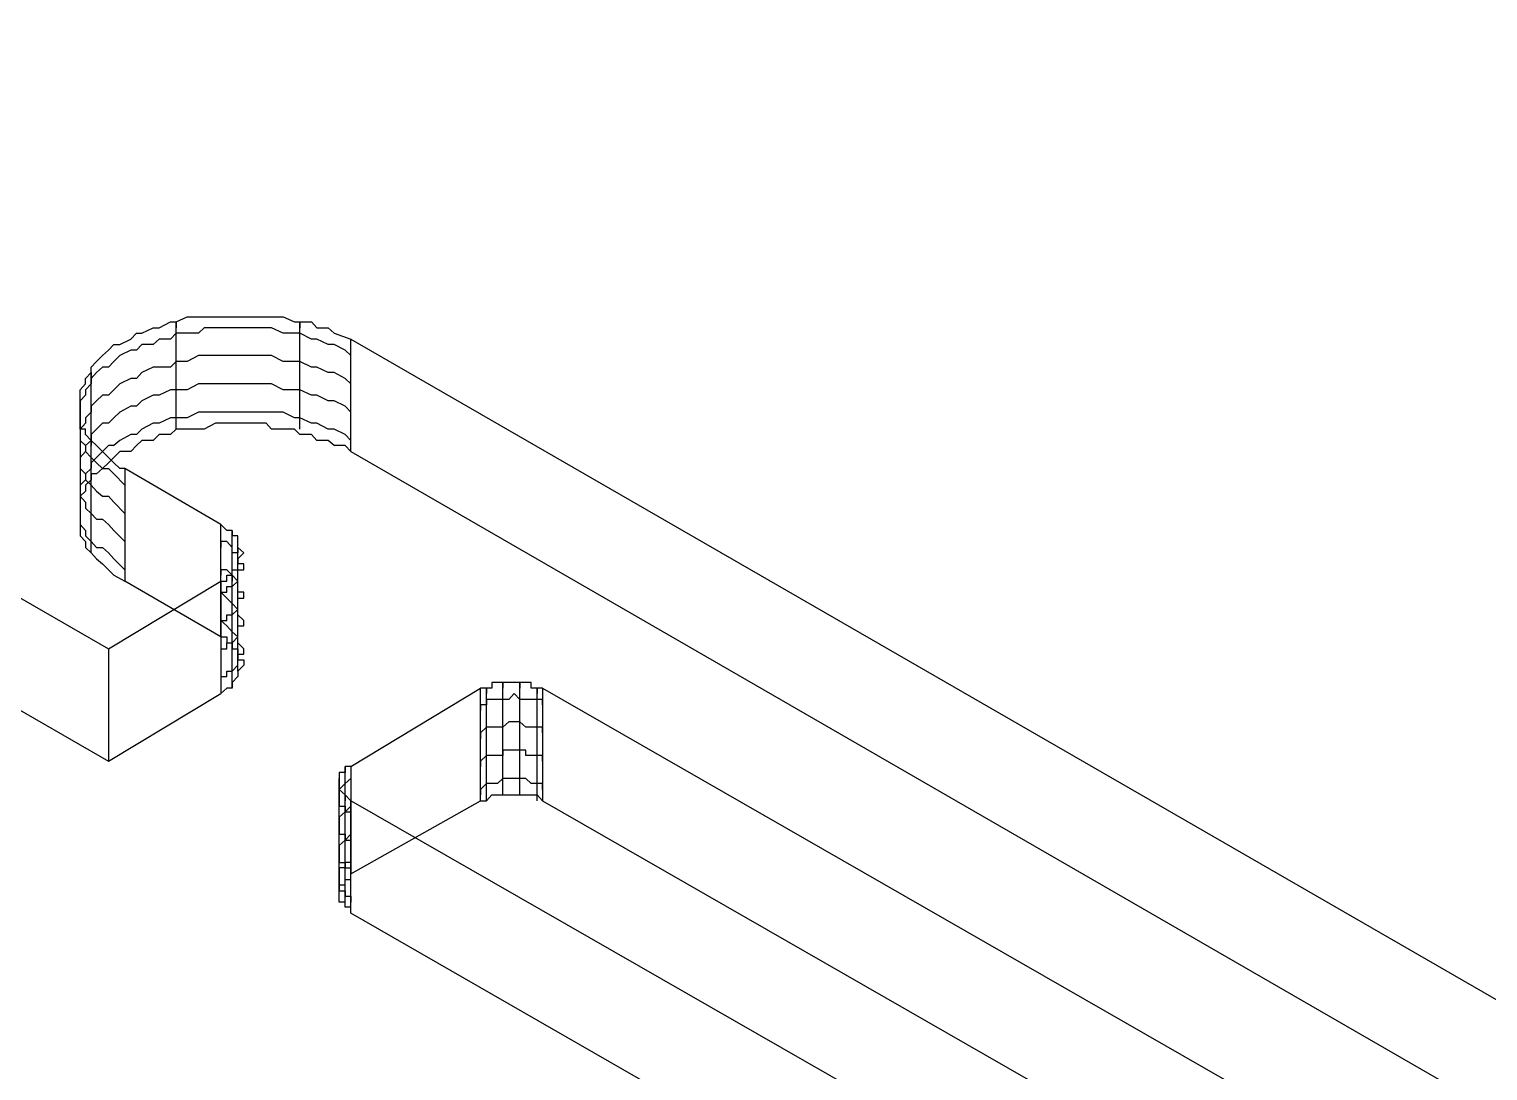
# Model space of a CAD drawing. Header units: millimetres. Extents: x 0 to 2112, y 8 to 1252.
# Drawn here: x 1488.1 to 1556.3, y 564.7 to 613.4 of the extents above; entities that cross this region are included whole.
import ezdxf

# ---------------------------------------------------------------- set-up
doc = ezdxf.new("R2010")
doc.units = ezdxf.units.MM
doc.layers.get('0').update_dxf_attribs({"linetype": 'CONTINUOUS'})

msp = doc.modelspace()

# ---------------------------------------------------------------- linework, layer by layer
at = {"color": 9}
for p, q in [((1272.4, 710.897), (1491.77, 584.433)), ((1272.4, 710.897), (1491.77, 584.433)), ((1272.4, 705.608), (1491.77, 579.173)), ((1272.4, 705.608), (1491.77, 579.173)), ((1494.94, 599.726), (1495.46, 599.973)), ((1494.94, 599.726), (1495.46, 599.973)), ((1495.46, 599.973), (1495.99, 599.973)), ((1495.46, 599.973), (1495.99, 599.973)), ((1495.99, 599.973), (1496.26, 599.973)), ((1495.99, 599.973), (1496.26, 599.973)), ((1496.26, 599.973), (1496.79, 599.973)), ((1496.26, 599.973), (1496.79, 599.973)), ((1496.79, 599.973), (1497.31, 599.973)), ((1496.79, 599.973), (1497.31, 599.973)), ((1497.31, 599.973), (1497.56, 599.973)), ((1497.31, 599.973), (1497.56, 599.973)), ((1497.56, 599.973), (1498.11, 599.973)), ((1497.56, 599.973), (1498.11, 599.973)), ((1498.11, 599.973), (1498.63, 599.973)), ((1498.11, 599.973), (1498.63, 599.973)), ((1498.63, 599.973), (1499.16, 599.973)), ((1498.63, 599.973), (1499.16, 599.973)), ((1499.16, 599.973), (1499.4, 599.973)), ((1499.16, 599.973), (1499.4, 599.973)), ((1499.4, 599.973), (1499.95, 599.973)), ((1499.4, 599.973), (1499.95, 599.973)), ((1499.95, 599.973), (1500.48, 599.726)), ((1499.95, 599.973), (1500.48, 599.726)), ((1493.34, 599.2), (1493.87, 599.451)), ((1493.34, 599.2), (1493.87, 599.451)), ((1493.87, 599.451), (1494.14, 599.451)), ((1493.87, 599.451), (1494.14, 599.451)), ((1494.14, 599.451), (1494.67, 599.726)), ((1494.14, 599.451), (1494.67, 599.726)), ((1494.67, 599.726), (1494.94, 599.726)), ((1494.67, 599.726), (1494.94, 599.726)), ((1494.94, 594.709), (1494.94, 599.726)), ((1494.94, 599.726), (1494.94, 599.451)), ((1496.26, 599.451), (1495.99, 599.2)), ((1496.79, 599.451), (1496.26, 599.451)), ((1497.31, 599.451), (1496.79, 599.451)), ((1497.56, 599.451), (1497.31, 599.451)), ((1498.11, 599.451), (1497.56, 599.451)), ((1498.63, 599.451), (1498.11, 599.451)), ((1499.16, 599.451), (1498.63, 599.451)), ((1499.4, 599.451), (1499.16, 599.451)), ((1499.95, 599.2), (1499.4, 599.451)), ((1500.48, 599.726), (1500.73, 599.726)), ((1500.48, 599.726), (1500.73, 599.726)), ((1500.73, 599.726), (1501.28, 599.726)), ((1500.73, 594.709), (1500.73, 599.726)), ((1500.73, 599.726), (1500.73, 599.451)), ((1500.73, 599.726), (1501.28, 599.726)), ((1501.28, 599.726), (1501.52, 599.451)), ((1501.28, 599.726), (1501.52, 599.451)), ((1501.52, 599.451), (1502.05, 599.451)), ((1501.52, 599.451), (1502.05, 599.451)), ((1502.05, 599.451), (1502.33, 599.2)), ((1502.05, 599.451), (1502.33, 599.2)), ((1491.77, 598.403), (1492.02, 598.678)), ((1491.77, 598.403), (1492.02, 598.678)), ((1492.02, 598.678), (1492.3, 598.678)), ((1492.02, 598.678), (1492.3, 598.678)), ((1492.3, 598.678), (1492.82, 598.925)), ((1492.3, 598.678), (1492.82, 598.925)), ((1492.82, 598.925), (1493.09, 599.2)), ((1492.82, 598.925), (1493.09, 599.2)), ((1493.09, 599.2), (1493.34, 599.2)), ((1493.09, 599.2), (1493.34, 599.2)), ((1493.34, 598.678), (1493.09, 598.403)), ((1493.87, 598.678), (1493.34, 598.678)), ((1494.14, 598.925), (1493.87, 598.678)), ((1494.67, 598.925), (1494.14, 598.925)), ((1494.94, 599.2), (1494.67, 598.925)), ((1495.46, 599.2), (1494.94, 599.2)), ((1495.99, 599.2), (1495.46, 599.2)), ((1500.48, 599.2), (1499.95, 599.2)), ((1500.73, 599.2), (1500.48, 599.2)), ((1501.28, 598.925), (1500.73, 599.2)), ((1501.52, 598.925), (1501.28, 598.925)), ((1502.05, 598.678), (1501.52, 598.925)), ((1502.33, 598.678), (1502.05, 598.678)), ((1502.33, 599.2), (1503.12, 598.925)), ((1502.33, 599.2), (1503.12, 598.925)), ((1502.85, 598.403), (1502.33, 598.678)), ((1503.12, 598.925), (1582.58, 553.106)), ((1503.12, 598.925), (1582.58, 553.106)), ((1503.12, 593.665), (1503.12, 598.925)), ((1503.12, 593.665), (1503.12, 598.925)), ((1490.97, 597.606), (1491.22, 597.881)), ((1490.97, 597.606), (1491.22, 597.881)), ((1491.22, 597.881), (1491.5, 598.156)), ((1491.22, 597.881), (1491.5, 598.156)), ((1491.5, 598.156), (1491.77, 598.403)), ((1491.5, 598.156), (1491.77, 598.403)), ((1492.02, 597.881), (1491.77, 597.606)), ((1492.3, 598.156), (1492.02, 597.881)), ((1492.82, 598.403), (1492.3, 598.156)), ((1493.09, 598.403), (1492.82, 598.403)), ((1494.94, 597.881), (1494.67, 597.606)), ((1495.46, 597.881), (1494.94, 597.881)), ((1495.99, 598.156), (1495.46, 597.881)), ((1496.26, 598.156), (1495.99, 598.156)), ((1496.79, 598.156), (1496.26, 598.156)), ((1497.31, 598.156), (1496.79, 598.156)), ((1497.56, 598.156), (1497.31, 598.156)), ((1498.11, 598.156), (1497.56, 598.156)), ((1498.63, 598.156), (1498.11, 598.156)), ((1499.16, 598.156), (1498.63, 598.156)), ((1499.4, 598.156), (1499.16, 598.156)), ((1499.95, 597.881), (1499.4, 598.156)), ((1500.48, 597.881), (1499.95, 597.881)), ((1500.73, 597.881), (1500.48, 597.881)), ((1501.28, 597.606), (1500.73, 597.881)), ((1503.12, 598.156), (1502.85, 598.403)), ((1490.7, 597.08), (1490.97, 597.355)), ((1490.7, 597.08), (1490.97, 597.355)), ((1490.97, 597.355), (1490.97, 597.606)), ((1490.97, 597.355), (1490.97, 597.606)), ((1490.97, 592.342), (1490.97, 597.355)), ((1490.97, 597.355), (1490.97, 597.08)), ((1491.22, 597.355), (1490.97, 597.08)), ((1491.5, 597.606), (1491.22, 597.355)), ((1491.77, 597.606), (1491.5, 597.606)), ((1493.34, 597.355), (1493.09, 597.08)), ((1493.87, 597.606), (1493.34, 597.355)), ((1494.14, 597.606), (1493.87, 597.606)), ((1494.67, 597.606), (1494.14, 597.606)), ((1501.52, 597.606), (1501.28, 597.606)), ((1502.05, 597.355), (1501.52, 597.606)), ((1502.33, 597.355), (1502.05, 597.355)), ((1502.85, 597.08), (1502.33, 597.355)), ((1490.45, 596.558), (1490.7, 596.833)), ((1490.45, 596.558), (1490.7, 596.833)), ((1490.45, 596.307), (1490.45, 596.558)), ((1490.45, 596.307), (1490.45, 596.558)), ((1490.7, 596.833), (1490.7, 597.08)), ((1490.7, 596.833), (1490.7, 597.08)), ((1490.97, 596.833), (1490.7, 596.558)), ((1490.7, 596.558), (1490.7, 596.307)), ((1490.97, 597.08), (1490.97, 596.833)), ((1492.02, 596.558), (1491.77, 596.307)), ((1492.3, 596.833), (1492.02, 596.558)), ((1492.82, 597.08), (1492.3, 596.833)), ((1493.09, 597.08), (1492.82, 597.08)), ((1494.67, 596.558), (1494.14, 596.307)), ((1494.94, 596.558), (1494.67, 596.558)), ((1495.46, 596.558), (1494.94, 596.558)), ((1495.99, 596.833), (1495.46, 596.558)), ((1496.26, 596.833), (1495.99, 596.833)), ((1496.79, 596.833), (1496.26, 596.833)), ((1497.31, 596.833), (1496.79, 596.833)), ((1497.56, 596.833), (1497.31, 596.833)), ((1498.11, 596.833), (1497.56, 596.833)), ((1498.63, 596.833), (1498.11, 596.833)), ((1499.16, 596.833), (1498.63, 596.833)), ((1499.4, 596.833), (1499.16, 596.833)), ((1499.95, 596.558), (1499.4, 596.833)), ((1500.48, 596.558), (1499.95, 596.558)), ((1500.73, 596.558), (1500.48, 596.558)), ((1501.28, 596.307), (1500.73, 596.558)), ((1503.12, 596.833), (1502.85, 597.08)), ((1490.45, 596.032), (1490.45, 596.307)), ((1490.7, 596.307), (1490.45, 596.032)), ((1490.45, 596.032), (1490.45, 596.307)), ((1490.45, 595.785), (1490.45, 596.032)), ((1490.45, 596.032), (1490.45, 595.785)), ((1490.45, 595.785), (1490.45, 596.032)), ((1491.22, 596.032), (1490.97, 595.785)), ((1491.5, 596.307), (1491.22, 596.032)), ((1491.77, 596.307), (1491.5, 596.307)), ((1493.34, 596.032), (1493.09, 595.785)), ((1493.87, 596.307), (1493.34, 596.032)), ((1494.14, 596.307), (1493.87, 596.307)), ((1501.52, 596.307), (1501.28, 596.307)), ((1502.05, 596.032), (1501.52, 596.307)), ((1502.33, 596.032), (1502.05, 596.032)), ((1502.85, 595.785), (1502.33, 596.032)), ((1490.45, 595.51), (1490.45, 595.785)), ((1490.45, 595.785), (1490.45, 595.51)), ((1490.45, 595.51), (1490.45, 595.785)), ((1490.45, 595.235), (1490.45, 595.51)), ((1490.45, 595.51), (1490.45, 595.235)), ((1490.45, 595.235), (1490.45, 595.51)), ((1490.45, 594.984), (1490.45, 595.235)), ((1490.45, 595.235), (1490.45, 594.984)), ((1490.45, 594.984), (1490.45, 595.235)), ((1490.97, 595.51), (1490.7, 595.235)), ((1490.7, 595.235), (1490.7, 594.984)), ((1490.97, 595.785), (1490.97, 595.51)), ((1492.02, 595.235), (1491.77, 594.984)), ((1492.3, 595.51), (1492.02, 595.235)), ((1492.82, 595.785), (1492.3, 595.51)), ((1493.09, 595.785), (1492.82, 595.785)), ((1494.67, 595.235), (1494.14, 594.984)), ((1494.94, 595.235), (1494.67, 595.235)), ((1495.46, 595.235), (1494.94, 595.235)), ((1495.99, 595.51), (1495.46, 595.235)), ((1496.26, 595.51), (1495.99, 595.51)), ((1496.79, 595.51), (1496.26, 595.51)), ((1497.31, 595.51), (1496.79, 595.51)), ((1497.56, 595.51), (1497.31, 595.51)), ((1498.11, 595.51), (1497.56, 595.51)), ((1498.63, 595.51), (1498.11, 595.51)), ((1499.16, 595.51), (1498.63, 595.51)), ((1499.4, 595.51), (1499.16, 595.51)), ((1499.95, 595.51), (1499.4, 595.51)), ((1500.48, 595.235), (1499.95, 595.51)), ((1500.73, 595.235), (1500.48, 595.235)), ((1501.28, 594.984), (1500.73, 595.235)), ((1503.12, 595.51), (1502.85, 595.785)), ((1490.45, 594.709), (1490.45, 594.984)), ((1490.7, 594.984), (1490.45, 594.709)), ((1490.45, 594.984), (1490.45, 594.709)), ((1490.45, 594.709), (1490.45, 594.984)), ((1490.7, 594.709), (1490.45, 594.709)), ((1490.45, 594.709), (1490.45, 594.462)), ((1490.45, 594.709), (1490.45, 594.462)), ((1490.7, 594.709), (1490.45, 594.709)), ((1490.45, 594.462), (1490.45, 594.187)), ((1490.45, 594.462), (1490.45, 594.187)), ((1490.7, 594.462), (1490.7, 594.709)), ((1490.7, 594.462), (1490.7, 594.709)), ((1490.97, 594.187), (1490.7, 594.462)), ((1490.97, 594.187), (1490.7, 594.462)), ((1491.22, 594.709), (1490.97, 594.462)), ((1490.97, 594.462), (1490.97, 594.187)), ((1491.5, 594.984), (1491.22, 594.709)), ((1491.77, 594.984), (1491.5, 594.984)), ((1492.82, 594.462), (1492.3, 594.187)), ((1493.09, 594.462), (1492.82, 594.462)), ((1493.34, 594.709), (1493.09, 594.462)), ((1493.87, 594.984), (1493.34, 594.709)), ((1494.14, 594.984), (1493.87, 594.984)), ((1494.14, 594.462), (1493.87, 594.187)), ((1494.14, 594.462), (1493.87, 594.187)), ((1494.67, 594.462), (1494.14, 594.462)), ((1494.67, 594.462), (1494.14, 594.462)), ((1494.94, 594.709), (1494.67, 594.462)), ((1494.94, 594.709), (1494.67, 594.462)), ((1495.46, 594.709), (1494.94, 594.709)), ((1495.46, 594.709), (1494.94, 594.709)), ((1495.99, 594.709), (1495.46, 594.709)), ((1495.99, 594.709), (1495.46, 594.709)), ((1496.26, 594.709), (1495.99, 594.709)), ((1496.26, 594.709), (1495.99, 594.709)), ((1496.79, 594.984), (1496.26, 594.709)), ((1496.79, 594.984), (1496.26, 594.709)), ((1497.31, 594.984), (1496.79, 594.984)), ((1497.31, 594.984), (1496.79, 594.984)), ((1497.56, 594.984), (1497.31, 594.984)), ((1497.56, 594.984), (1497.31, 594.984)), ((1498.11, 594.984), (1497.56, 594.984)), ((1498.11, 594.984), (1497.56, 594.984)), ((1498.63, 594.984), (1498.11, 594.984)), ((1498.63, 594.984), (1498.11, 594.984)), ((1499.16, 594.984), (1498.63, 594.984)), ((1499.16, 594.984), (1498.63, 594.984)), ((1499.4, 594.709), (1499.16, 594.984)), ((1499.4, 594.709), (1499.16, 594.984)), ((1499.95, 594.709), (1499.4, 594.709)), ((1499.95, 594.709), (1499.4, 594.709)), ((1500.48, 594.709), (1499.95, 594.709)), ((1500.48, 594.709), (1499.95, 594.709)), ((1500.73, 594.462), (1500.48, 594.709)), ((1500.73, 594.462), (1500.48, 594.709)), ((1501.28, 594.462), (1500.73, 594.462)), ((1501.28, 594.462), (1500.73, 594.462)), ((1501.52, 594.984), (1501.28, 594.984)), ((1501.52, 594.187), (1501.28, 594.462)), ((1501.52, 594.187), (1501.28, 594.462)), ((1502.05, 594.709), (1501.52, 594.984)), ((1502.33, 594.709), (1502.05, 594.709)), ((1502.85, 594.462), (1502.33, 594.709)), ((1503.12, 594.187), (1502.85, 594.462)), ((1490.45, 594.187), (1490.45, 593.94)), ((1490.45, 594.187), (1490.7, 593.94)), ((1490.45, 593.94), (1490.45, 593.665)), ((1490.97, 594.187), (1490.7, 593.94)), ((1490.7, 593.94), (1490.7, 593.665)), ((1490.7, 593.94), (1490.7, 593.665)), ((1491.22, 593.94), (1490.97, 594.187)), ((1490.97, 588.924), (1490.97, 594.187)), ((1490.97, 594.187), (1490.97, 593.94)), ((1491.22, 593.94), (1490.97, 594.187)), ((1491.5, 593.665), (1491.22, 593.94)), ((1491.5, 593.665), (1491.22, 593.94)), ((1491.77, 593.94), (1491.5, 593.665)), ((1492.02, 593.94), (1491.77, 593.94)), ((1492.3, 594.187), (1492.02, 593.94)), ((1493.09, 593.94), (1492.82, 593.665)), ((1493.09, 593.94), (1492.82, 593.665)), ((1493.34, 594.187), (1493.09, 593.94)), ((1493.34, 594.187), (1493.09, 593.94)), ((1493.87, 594.187), (1493.34, 594.187)), ((1493.87, 594.187), (1493.34, 594.187)), ((1502.05, 594.187), (1501.52, 594.187)), ((1502.05, 594.187), (1501.52, 594.187)), ((1502.33, 593.94), (1502.05, 594.187)), ((1502.33, 593.94), (1502.05, 594.187)), ((1502.85, 593.94), (1502.33, 593.94)), ((1502.85, 593.94), (1502.33, 593.94)), ((1503.12, 593.665), (1502.85, 593.94)), ((1503.12, 593.665), (1502.85, 593.94)), ((1490.7, 593.665), (1490.45, 593.39)), ((1490.45, 593.665), (1490.45, 593.39)), ((1490.45, 593.39), (1490.45, 593.139)), ((1490.45, 593.39), (1490.45, 593.139)), ((1490.45, 593.139), (1490.45, 592.864)), ((1490.45, 593.139), (1490.45, 592.864)), ((1490.7, 593.665), (1490.97, 593.39)), ((1491.22, 593.39), (1490.97, 593.139)), ((1490.97, 593.39), (1491.22, 593.139)), ((1490.97, 593.139), (1490.97, 592.864)), ((1491.5, 593.665), (1491.22, 593.39)), ((1491.22, 593.139), (1491.5, 592.864)), ((1491.77, 593.39), (1491.5, 593.665)), ((1491.77, 593.39), (1491.5, 593.665)), ((1491.77, 593.139), (1491.5, 592.864)), ((1491.77, 593.139), (1491.5, 592.864)), ((1492.02, 593.39), (1491.77, 593.139)), ((1492.02, 593.139), (1491.77, 593.39)), ((1492.02, 593.39), (1491.77, 593.139)), ((1492.02, 593.139), (1491.77, 593.39)), ((1492.3, 593.665), (1492.02, 593.39)), ((1492.3, 593.665), (1492.02, 593.39)), ((1492.3, 592.864), (1492.02, 593.139)), ((1492.3, 592.864), (1492.02, 593.139)), ((1492.82, 593.665), (1492.3, 593.665)), ((1492.82, 593.665), (1492.3, 593.665)), ((1503.12, 593.665), (1582.58, 547.818)), ((1503.12, 593.665), (1582.58, 547.818)), ((1490.45, 592.864), (1490.45, 592.617)), ((1490.45, 592.864), (1490.7, 592.617)), ((1490.45, 592.617), (1490.45, 592.342)), ((1490.97, 592.864), (1490.7, 592.617)), ((1490.7, 592.617), (1490.7, 592.342)), ((1490.7, 592.617), (1490.7, 592.342)), ((1491.22, 592.617), (1490.97, 592.617)), ((1490.97, 592.617), (1490.97, 592.342)), ((1491.22, 592.617), (1490.97, 592.617)), ((1490.97, 592.617), (1490.97, 592.342)), ((1491.5, 592.864), (1491.22, 592.617)), ((1491.5, 592.864), (1491.22, 592.617)), ((1491.5, 592.864), (1491.77, 592.864)), ((1491.77, 592.864), (1492.02, 592.617)), ((1492.02, 592.617), (1492.54, 592.095)), ((1492.54, 592.864), (1492.3, 592.864)), ((1492.54, 592.864), (1492.3, 592.864)), ((1497.03, 590.247), (1492.54, 592.864)), ((1492.54, 592.864), (1492.54, 587.601)), ((1497.03, 590.247), (1492.54, 592.864)), ((1492.54, 592.864), (1492.54, 587.601)), ((1490.7, 592.342), (1490.45, 592.095)), ((1490.45, 592.342), (1490.45, 592.095)), ((1490.45, 592.095), (1490.45, 591.816)), ((1490.45, 592.095), (1490.45, 591.816)), ((1490.7, 591.816), (1490.45, 591.57)), ((1490.45, 591.816), (1490.45, 591.57)), ((1490.45, 591.816), (1490.45, 591.57)), ((1490.7, 591.816), (1490.45, 591.57)), ((1490.97, 592.342), (1490.7, 592.095)), ((1490.7, 592.342), (1490.97, 592.095)), ((1490.97, 592.342), (1490.7, 592.095)), ((1490.7, 592.095), (1490.7, 591.816)), ((1490.7, 592.095), (1490.7, 591.816)), ((1490.97, 592.095), (1491.22, 591.816)), ((1491.22, 591.816), (1491.5, 591.57)), ((1492.54, 592.095), (1492.54, 591.816)), ((1490.45, 591.57), (1490.45, 591.294)), ((1490.45, 591.57), (1490.45, 591.294)), ((1490.45, 591.57), (1490.7, 591.294)), ((1490.45, 591.57), (1490.45, 591.294)), ((1490.45, 591.294), (1490.45, 591.019)), ((1490.45, 591.294), (1490.45, 591.019)), ((1490.45, 591.294), (1490.45, 591.019)), ((1490.7, 591.294), (1490.7, 591.019)), ((1491.5, 591.57), (1491.77, 591.57)), ((1491.77, 591.57), (1492.02, 591.294)), ((1492.02, 591.294), (1492.54, 590.772)), ((1490.45, 591.019), (1490.45, 590.772)), ((1490.45, 591.019), (1490.45, 590.772)), ((1490.45, 591.019), (1490.45, 590.772)), ((1490.45, 590.772), (1490.45, 590.494)), ((1490.45, 590.772), (1490.45, 590.494)), ((1490.45, 590.772), (1490.45, 590.494)), ((1490.45, 590.494), (1490.45, 590.247)), ((1490.45, 590.494), (1490.45, 590.247)), ((1490.45, 590.494), (1490.45, 590.247)), ((1490.7, 591.019), (1490.97, 590.772)), ((1490.97, 590.772), (1491.22, 590.494)), ((1491.22, 590.494), (1491.5, 590.494)), ((1491.5, 590.494), (1491.77, 590.247)), ((1492.54, 590.772), (1492.54, 590.494)), ((1490.45, 590.247), (1490.45, 589.971)), ((1490.45, 590.247), (1490.7, 589.971)), ((1490.45, 590.247), (1490.45, 589.971)), ((1490.45, 589.971), (1490.45, 589.725)), ((1490.45, 589.971), (1490.45, 589.725)), ((1490.45, 589.725), (1490.7, 589.449)), ((1490.45, 589.725), (1490.7, 589.449)), ((1490.7, 589.971), (1490.7, 589.725)), ((1490.7, 589.725), (1490.97, 589.449)), ((1491.77, 590.247), (1492.02, 589.971)), ((1492.02, 589.971), (1492.54, 589.449)), ((1497.31, 589.971), (1497.03, 590.247)), ((1497.03, 584.987), (1497.03, 590.247)), ((1497.31, 589.971), (1497.03, 590.247)), ((1497.03, 584.987), (1497.03, 590.247)), ((1497.56, 589.971), (1497.31, 589.971)), ((1497.31, 589.971), (1497.31, 589.971)), ((1497.56, 589.971), (1497.31, 589.971)), ((1497.31, 589.971), (1497.31, 589.971)), ((1497.56, 589.725), (1497.56, 589.971)), ((1497.56, 584.712), (1497.56, 589.971)), ((1497.56, 589.971), (1497.56, 589.725)), ((1497.56, 589.725), (1497.56, 589.971)), ((1497.83, 589.725), (1497.56, 589.725)), ((1497.56, 589.725), (1497.56, 589.725)), ((1497.83, 589.725), (1497.56, 589.725)), ((1497.56, 589.725), (1497.56, 589.725)), ((1497.83, 589.449), (1497.83, 589.725)), ((1497.83, 589.449), (1497.83, 589.725)), ((1490.7, 589.449), (1490.7, 589.174)), ((1490.7, 589.449), (1490.7, 589.174)), ((1490.7, 589.174), (1490.97, 588.924)), ((1490.7, 589.174), (1490.97, 588.924)), ((1490.97, 589.449), (1491.22, 589.174)), ((1491.22, 589.174), (1491.5, 589.174)), ((1491.5, 589.174), (1491.77, 588.924)), ((1492.54, 589.449), (1492.54, 589.174)), ((1497.31, 589.449), (1497.03, 589.449)), ((1497.03, 589.449), (1497.03, 589.174)), ((1497.56, 589.174), (1497.31, 589.449)), ((1497.31, 589.449), (1497.31, 589.449)), ((1497.56, 588.924), (1497.56, 589.174)), ((1497.56, 589.174), (1497.56, 589.174)), ((1497.83, 589.174), (1497.83, 589.449)), ((1497.83, 589.449), (1497.83, 589.449)), ((1497.83, 589.174), (1497.83, 589.449)), ((1497.83, 589.449), (1497.83, 589.449)), ((1498.11, 588.924), (1497.83, 589.174)), ((1497.83, 589.174), (1497.83, 589.174)), ((1497.83, 584.186), (1497.83, 589.174)), ((1497.83, 589.174), (1497.83, 588.924)), ((1498.11, 588.924), (1497.83, 589.174)), ((1497.83, 589.174), (1497.83, 589.174)), ((1490.97, 588.924), (1491.22, 588.649)), ((1490.97, 588.924), (1491.22, 588.649)), ((1491.22, 588.649), (1491.5, 588.402)), ((1491.22, 588.649), (1491.5, 588.402)), ((1491.5, 588.402), (1491.77, 588.126)), ((1491.5, 588.402), (1491.77, 588.126)), ((1491.77, 588.924), (1492.02, 588.649)), ((1492.02, 588.649), (1492.54, 588.126)), ((1497.83, 588.924), (1497.56, 588.924)), ((1497.83, 588.649), (1498.11, 588.924)), ((1497.83, 588.649), (1497.83, 588.924)), ((1497.83, 588.924), (1497.83, 588.924)), ((1497.83, 588.649), (1498.11, 588.924)), ((1497.83, 588.402), (1497.83, 588.649)), ((1497.83, 588.649), (1497.83, 588.649)), ((1497.83, 583.389), (1497.83, 588.649)), ((1497.83, 588.649), (1497.83, 588.402)), ((1497.83, 588.402), (1497.83, 588.649)), ((1497.83, 588.649), (1497.83, 588.649)), ((1497.83, 588.402), (1497.83, 588.649)), ((1497.83, 588.649), (1497.83, 588.649)), ((1497.83, 588.126), (1497.83, 588.402)), ((1497.83, 588.402), (1497.83, 588.402)), ((1497.83, 588.402), (1497.83, 588.402)), ((1498.11, 588.402), (1497.83, 588.402)), ((1497.83, 588.126), (1497.83, 588.402)), ((1497.83, 588.402), (1497.83, 588.402)), ((1497.83, 588.402), (1497.83, 588.402)), ((1498.11, 588.924), (1498.11, 588.924)), ((1498.11, 588.924), (1498.11, 588.924)), ((1498.11, 588.924), (1498.11, 588.924)), ((1498.11, 588.924), (1498.11, 588.924)), ((1498.11, 588.126), (1498.11, 588.402)), ((1498.11, 588.402), (1498.11, 588.402)), ((1491.77, 588.126), (1492.02, 587.879)), ((1491.77, 588.126), (1492.02, 587.879)), ((1492.02, 587.879), (1492.54, 587.601)), ((1492.02, 587.879), (1492.54, 587.601)), ((1492.54, 588.126), (1492.54, 587.879)), ((1497.31, 588.126), (1497.03, 588.126)), ((1497.03, 588.126), (1497.03, 587.879)), ((1497.56, 587.879), (1497.31, 588.126)), ((1497.31, 588.126), (1497.31, 588.126)), ((1497.31, 587.601), (1497.31, 587.879)), ((1497.31, 587.879), (1497.31, 587.879)), ((1497.31, 587.879), (1497.56, 587.879)), ((1497.31, 587.601), (1497.31, 587.879)), ((1497.31, 587.879), (1497.31, 587.879)), ((1497.31, 587.879), (1497.56, 587.879)), ((1497.56, 587.879), (1497.56, 588.126)), ((1497.56, 588.126), (1497.83, 588.126)), ((1497.56, 587.879), (1497.56, 588.126)), ((1497.56, 588.126), (1497.83, 588.126)), ((1497.56, 582.588), (1497.56, 587.879)), ((1497.56, 587.879), (1497.56, 587.601)), ((1497.83, 587.601), (1497.56, 587.879)), ((1497.56, 587.879), (1497.56, 587.879)), ((1497.56, 587.879), (1497.56, 587.879)), ((1497.83, 587.879), (1497.83, 588.126)), ((1497.83, 588.126), (1498.11, 588.126)), ((1497.83, 587.601), (1497.83, 587.879)), ((1497.83, 587.879), (1497.83, 587.879)), ((1491.77, 584.433), (1497.03, 587.601)), ((1491.77, 584.433), (1497.03, 587.601)), ((1497.03, 584.987), (1492.54, 587.601)), ((1497.03, 584.987), (1492.54, 587.601)), ((1497.03, 587.601), (1497.31, 587.601)), ((1497.03, 587.601), (1497.31, 587.601)), ((1497.03, 587.601), (1497.03, 582.341)), ((1497.03, 587.601), (1497.03, 582.341)), ((1497.31, 586.804), (1497.03, 587.079)), ((1497.03, 587.079), (1497.03, 586.804)), ((1497.03, 587.079), (1497.31, 587.079)), ((1497.31, 587.079), (1497.31, 587.354)), ((1497.31, 587.354), (1497.56, 587.354)), ((1497.31, 587.079), (1497.31, 587.079)), ((1497.56, 587.354), (1497.83, 587.601)), ((1497.56, 587.354), (1497.56, 587.354)), ((1497.83, 587.354), (1497.83, 587.601)), ((1497.83, 587.601), (1497.83, 587.601)), ((1497.83, 587.601), (1497.83, 587.601)), ((1497.83, 587.601), (1497.83, 587.601)), ((1497.83, 587.079), (1497.83, 587.354)), ((1497.83, 587.354), (1497.83, 587.354)), ((1498.11, 587.079), (1497.83, 587.079)), ((1498.11, 586.804), (1498.11, 587.079)), ((1498.11, 587.079), (1498.11, 587.079)), ((1497.56, 586.557), (1497.31, 586.804)), ((1497.31, 586.804), (1497.31, 586.804)), ((1497.83, 586.278), (1497.56, 586.557)), ((1497.56, 586.557), (1497.56, 586.557)), ((1497.56, 586.557), (1497.56, 586.557)), ((1497.56, 586.031), (1497.83, 586.278)), ((1497.83, 586.557), (1497.83, 586.804)), ((1497.83, 586.804), (1498.11, 586.804)), ((1497.83, 586.278), (1497.83, 586.557)), ((1497.83, 586.557), (1497.83, 586.557)), ((1497.83, 586.557), (1497.83, 586.557)), ((1497.83, 586.031), (1497.83, 586.278)), ((1497.83, 586.278), (1497.83, 586.278)), ((1497.83, 586.278), (1497.83, 586.278)), ((1497.31, 585.509), (1497.03, 585.756)), ((1497.03, 585.756), (1497.03, 585.509)), ((1497.03, 585.756), (1497.31, 585.756)), ((1497.31, 585.756), (1497.31, 586.031)), ((1497.31, 586.031), (1497.56, 586.031)), ((1497.31, 585.756), (1497.31, 585.756)), ((1497.56, 586.031), (1497.56, 586.031)), ((1498.11, 585.756), (1497.83, 586.031)), ((1497.83, 586.031), (1497.83, 586.031)), ((1497.83, 586.031), (1497.83, 586.031)), ((1498.11, 585.509), (1498.11, 585.756)), ((1498.11, 585.756), (1498.11, 585.756)), ((1497.03, 584.987), (1497.31, 584.987)), ((1497.03, 584.987), (1497.31, 584.987)), ((1497.56, 585.234), (1497.31, 585.509)), ((1497.31, 585.509), (1497.31, 585.509)), ((1497.31, 584.987), (1497.31, 584.712)), ((1497.31, 584.987), (1497.31, 584.712)), ((1497.83, 584.987), (1497.56, 585.234)), ((1497.56, 585.234), (1497.56, 585.234)), ((1497.56, 585.234), (1497.56, 585.234)), ((1497.56, 584.712), (1497.83, 584.987)), ((1497.83, 585.234), (1497.83, 585.509)), ((1497.83, 585.509), (1498.11, 585.509)), ((1497.83, 584.987), (1497.83, 585.234)), ((1497.83, 585.234), (1497.83, 585.234)), ((1497.83, 585.234), (1497.83, 585.234)), ((1497.83, 584.712), (1497.83, 584.987)), ((1497.83, 584.987), (1497.83, 584.987)), ((1497.83, 584.987), (1497.83, 584.987)), ((1491.77, 584.433), (1491.77, 579.173)), ((1491.77, 584.433), (1491.77, 579.173)), ((1497.03, 584.433), (1497.31, 584.433)), ((1497.31, 584.712), (1497.31, 584.712)), ((1497.31, 584.712), (1497.56, 584.712)), ((1497.31, 584.433), (1497.31, 584.712)), ((1497.31, 584.712), (1497.56, 584.712)), ((1497.31, 584.712), (1497.31, 584.712)), ((1497.31, 584.712), (1497.56, 584.712)), ((1497.31, 584.433), (1497.31, 584.433)), ((1497.56, 584.712), (1497.56, 584.433)), ((1497.56, 584.712), (1497.56, 584.712)), ((1497.56, 584.712), (1497.56, 584.433)), ((1497.56, 584.433), (1497.83, 584.433)), ((1497.56, 584.433), (1497.83, 584.433)), ((1498.11, 584.433), (1497.83, 584.712)), ((1497.83, 584.712), (1497.83, 584.712)), ((1497.83, 584.712), (1497.83, 584.712)), ((1497.83, 584.433), (1497.83, 584.433)), ((1497.83, 584.433), (1497.83, 584.186)), ((1497.83, 584.433), (1497.83, 584.433)), ((1497.83, 584.433), (1497.83, 584.186)), ((1498.11, 584.186), (1498.11, 584.433)), ((1498.11, 584.433), (1498.11, 584.433)), ((1497.56, 583.389), (1497.83, 583.664)), ((1497.83, 584.186), (1497.83, 584.186)), ((1497.83, 584.186), (1497.83, 583.911)), ((1497.83, 583.911), (1497.83, 584.186)), ((1497.83, 584.186), (1497.83, 584.186)), ((1497.83, 584.186), (1498.11, 584.186)), ((1497.83, 584.186), (1497.83, 584.186)), ((1497.83, 584.186), (1497.83, 583.911)), ((1497.83, 583.911), (1497.83, 583.911)), ((1497.83, 583.911), (1498.11, 583.911)), ((1497.83, 583.664), (1497.83, 583.911)), ((1497.83, 583.911), (1497.83, 583.911)), ((1497.83, 583.911), (1497.83, 583.911)), ((1497.83, 583.911), (1498.11, 583.911)), ((1498.11, 583.664), (1497.83, 583.389)), ((1497.83, 583.664), (1497.83, 583.664)), ((1498.11, 583.664), (1497.83, 583.389)), ((1498.11, 583.911), (1498.11, 583.664)), ((1498.11, 583.911), (1498.11, 583.664)), ((1498.11, 583.664), (1498.11, 583.664)), ((1498.11, 583.664), (1498.11, 583.664)), ((1497.03, 583.138), (1497.31, 583.138)), ((1497.31, 583.138), (1497.31, 583.389)), ((1497.31, 583.389), (1497.56, 583.389)), ((1497.31, 583.138), (1497.31, 583.138)), ((1497.56, 583.389), (1497.56, 583.389)), ((1497.83, 583.138), (1497.56, 582.863)), ((1497.83, 583.138), (1497.56, 582.863)), ((1497.56, 582.863), (1497.56, 582.863)), ((1497.56, 582.863), (1497.56, 582.588)), ((1497.56, 582.863), (1497.56, 582.863)), ((1497.56, 582.863), (1497.56, 582.588)), ((1497.83, 583.389), (1497.83, 583.389)), ((1497.83, 583.389), (1497.83, 583.138)), ((1497.83, 583.389), (1497.83, 583.389)), ((1497.83, 583.389), (1497.83, 583.138)), ((1497.83, 583.138), (1497.83, 583.138)), ((1497.83, 583.138), (1497.83, 583.138)), ((1497.83, 583.138), (1497.83, 583.138)), ((1497.83, 583.138), (1497.83, 583.138)), ((1509.98, 582.863), (1509.71, 582.863)), ((1509.71, 582.863), (1509.71, 582.588)), ((1509.98, 582.863), (1509.71, 582.863)), ((1509.71, 582.863), (1509.71, 582.588)), ((1510.23, 582.863), (1509.98, 582.863)), ((1509.98, 582.863), (1509.98, 582.863)), ((1510.23, 582.863), (1509.98, 582.863)), ((1509.98, 582.863), (1509.98, 582.863)), ((1510.51, 582.863), (1510.23, 582.863)), ((1510.23, 582.863), (1510.23, 582.863)), ((1510.23, 577.6), (1510.23, 582.863)), ((1510.23, 582.863), (1510.23, 582.588)), ((1510.51, 582.863), (1510.23, 582.863)), ((1510.23, 582.863), (1510.23, 582.863)), ((1510.76, 582.863), (1510.51, 582.863)), ((1510.51, 582.863), (1510.51, 582.863)), ((1510.76, 582.863), (1510.51, 582.863)), ((1510.51, 582.863), (1510.51, 582.863)), ((1511.03, 582.863), (1510.76, 582.863)), ((1510.76, 582.863), (1510.76, 582.863)), ((1511.03, 582.863), (1510.76, 582.863)), ((1510.76, 582.863), (1510.76, 582.863)), ((1511.31, 582.863), (1511.03, 582.863)), ((1511.03, 582.863), (1511.03, 582.863)), ((1511.03, 577.6), (1511.03, 582.863)), ((1511.03, 582.863), (1511.03, 582.588)), ((1511.31, 582.863), (1511.03, 582.863)), ((1511.03, 582.863), (1511.03, 582.863)), ((1511.55, 582.863), (1511.31, 582.863)), ((1511.31, 582.863), (1511.31, 582.863)), ((1511.55, 582.863), (1511.31, 582.863)), ((1511.31, 582.863), (1511.31, 582.863)), ((1511.55, 582.588), (1511.55, 582.863)), ((1511.55, 582.863), (1511.55, 582.863)), ((1511.55, 582.588), (1511.55, 582.863)), ((1511.55, 582.863), (1511.55, 582.863)), ((1491.77, 579.173), (1497.03, 582.341)), ((1491.77, 579.173), (1497.03, 582.341)), ((1497.31, 582.588), (1497.03, 582.341)), ((1497.31, 582.588), (1497.03, 582.341)), ((1497.56, 582.588), (1497.31, 582.588)), ((1497.31, 582.588), (1497.31, 582.588)), ((1497.56, 582.588), (1497.31, 582.588)), ((1497.31, 582.588), (1497.31, 582.588)), ((1503.12, 578.922), (1509.19, 582.588)), ((1503.12, 578.922), (1509.19, 582.588)), ((1509.46, 582.588), (1509.19, 582.588)), ((1509.19, 577.324), (1509.19, 582.588)), ((1509.46, 582.588), (1509.19, 582.588)), ((1509.19, 577.324), (1509.19, 582.588)), ((1509.71, 582.588), (1509.46, 582.588)), ((1509.46, 582.588), (1509.46, 582.588)), ((1509.46, 582.588), (1509.46, 582.588)), ((1509.46, 577.324), (1509.46, 582.588)), ((1509.46, 582.588), (1509.46, 582.341)), ((1509.71, 582.588), (1509.46, 582.588)), ((1509.46, 582.588), (1509.46, 582.588)), ((1509.46, 582.588), (1509.46, 582.588)), ((1510.76, 582.341), (1510.51, 582.066)), ((1511.03, 582.066), (1510.76, 582.341)), ((1510.76, 582.341), (1510.76, 582.341)), ((1511.83, 582.588), (1511.55, 582.588)), ((1511.83, 582.588), (1511.55, 582.588)), ((1512.08, 582.588), (1511.83, 582.588)), ((1511.83, 582.588), (1511.83, 582.588)), ((1511.83, 577.324), (1511.83, 582.588)), ((1511.83, 582.588), (1511.83, 582.341)), ((1512.08, 582.588), (1511.83, 582.588)), ((1511.83, 582.588), (1511.83, 582.588)), ((1512.08, 582.588), (1554.31, 558.37)), ((1512.08, 582.588), (1512.08, 582.588)), ((1512.08, 582.588), (1512.08, 582.588)), ((1512.08, 582.588), (1512.08, 577.324)), ((1512.08, 582.588), (1554.31, 558.37)), ((1512.08, 582.588), (1512.08, 582.588)), ((1512.08, 582.588), (1512.08, 582.588)), ((1512.08, 582.588), (1512.08, 577.324)), ((1509.46, 581.815), (1509.19, 581.815)), ((1509.19, 581.815), (1509.19, 581.54)), ((1509.71, 582.066), (1509.46, 582.066)), ((1509.46, 582.066), (1509.46, 582.066)), ((1509.46, 582.066), (1509.46, 581.815)), ((1509.98, 582.066), (1509.71, 582.066)), ((1509.71, 582.066), (1509.71, 582.066)), ((1510.23, 582.066), (1509.98, 582.066)), ((1509.98, 582.066), (1509.98, 582.066)), ((1510.51, 582.066), (1510.23, 582.066)), ((1510.23, 582.066), (1510.23, 582.066)), ((1510.51, 582.066), (1510.51, 582.066)), ((1511.31, 582.066), (1511.03, 582.066)), ((1511.03, 582.066), (1511.03, 582.066)), ((1511.55, 582.066), (1511.31, 582.066)), ((1511.31, 582.066), (1511.31, 582.066)), ((1511.83, 582.066), (1511.55, 582.066)), ((1511.55, 582.066), (1511.55, 582.066)), ((1511.55, 582.066), (1511.55, 582.066)), ((1512.08, 582.066), (1511.83, 582.066)), ((1511.83, 582.066), (1511.83, 582.066)), ((1512.08, 581.815), (1512.08, 582.066)), ((1512.08, 581.815), (1512.08, 581.815)), ((1510.51, 581.018), (1510.23, 580.771)), ((1510.76, 581.018), (1510.51, 581.018)), ((1510.51, 581.018), (1510.51, 581.018)), ((1511.03, 581.018), (1510.76, 581.018)), ((1510.76, 581.018), (1510.76, 581.018)), ((1511.31, 580.771), (1511.03, 581.018)), ((1511.03, 581.018), (1511.03, 581.018)), ((1509.46, 580.771), (1509.19, 580.496)), ((1509.19, 580.496), (1509.19, 580.217)), ((1509.71, 580.771), (1509.46, 580.771)), ((1509.46, 580.771), (1509.46, 580.771)), ((1509.46, 580.771), (1509.46, 580.771)), ((1509.98, 580.771), (1509.71, 580.771)), ((1509.71, 580.771), (1509.71, 580.771)), ((1510.23, 580.771), (1509.98, 580.771)), ((1509.98, 580.771), (1509.98, 580.771)), ((1510.23, 580.771), (1510.23, 580.771)), ((1511.55, 580.771), (1511.31, 580.771)), ((1511.31, 580.771), (1511.31, 580.771)), ((1511.83, 580.771), (1511.55, 580.771)), ((1511.55, 580.771), (1511.55, 580.771)), ((1511.55, 580.771), (1511.55, 580.771)), ((1512.08, 580.771), (1511.83, 580.771)), ((1511.83, 580.771), (1511.83, 580.771)), ((1512.08, 580.496), (1512.08, 580.771)), ((1512.08, 580.496), (1512.08, 580.496)), ((1509.46, 579.448), (1509.19, 579.173)), ((1509.71, 579.448), (1509.46, 579.448)), ((1509.46, 579.448), (1509.46, 579.448)), ((1509.46, 579.448), (1509.46, 579.448)), ((1509.98, 579.448), (1509.71, 579.448)), ((1509.71, 579.448), (1509.71, 579.448)), ((1510.23, 579.448), (1509.98, 579.448)), ((1509.98, 579.448), (1509.98, 579.448)), ((1510.51, 579.695), (1510.23, 579.695)), ((1510.23, 579.695), (1510.23, 579.448)), ((1510.76, 579.695), (1510.51, 579.695)), ((1510.51, 579.695), (1510.51, 579.695)), ((1511.03, 579.695), (1510.76, 579.695)), ((1510.76, 579.695), (1510.76, 579.695)), ((1511.31, 579.695), (1511.03, 579.695)), ((1511.03, 579.695), (1511.03, 579.695)), ((1511.31, 579.448), (1511.31, 579.695)), ((1511.55, 579.448), (1511.31, 579.448)), ((1511.83, 579.448), (1511.55, 579.448)), ((1511.55, 579.448), (1511.55, 579.448)), ((1511.55, 579.448), (1511.55, 579.448)), ((1512.08, 579.448), (1511.83, 579.448)), ((1511.83, 579.448), (1511.83, 579.448)), ((1512.08, 579.173), (1512.08, 579.448)), ((1503.12, 578.922), (1502.85, 578.922)), ((1502.85, 578.922), (1502.85, 578.922)), ((1502.85, 578.922), (1502.85, 578.647)), ((1502.85, 573.634), (1502.85, 578.922)), ((1502.85, 578.922), (1502.85, 578.647)), ((1503.12, 578.922), (1502.85, 578.922)), ((1502.85, 578.922), (1502.85, 578.922)), ((1502.85, 578.922), (1502.85, 578.647)), ((1503.12, 578.922), (1503.12, 578.922)), ((1503.12, 578.922), (1503.12, 578.922)), ((1503.12, 578.922), (1503.12, 573.909)), ((1503.12, 578.922), (1503.12, 578.922)), ((1503.12, 578.922), (1503.12, 578.922)), ((1503.12, 578.922), (1503.12, 573.909)), ((1509.19, 579.173), (1509.19, 578.922)), ((1512.08, 579.173), (1512.08, 579.173)), ((1502.85, 578.647), (1502.57, 578.647)), ((1502.57, 578.647), (1502.57, 578.647)), ((1502.57, 578.647), (1502.57, 578.372)), ((1502.85, 578.647), (1502.57, 578.647)), ((1502.57, 578.647), (1502.57, 578.647)), ((1502.57, 578.647), (1502.57, 578.372)), ((1502.57, 578.372), (1502.57, 578.372)), ((1502.57, 578.372), (1502.57, 578.372)), ((1502.57, 578.372), (1502.57, 578.125)), ((1502.57, 573.109), (1502.57, 578.372)), ((1502.57, 578.372), (1502.57, 578.125)), ((1502.57, 578.372), (1502.57, 578.372)), ((1502.57, 578.372), (1502.57, 578.372)), ((1502.57, 578.372), (1502.57, 578.125)), ((1502.57, 578.125), (1502.57, 578.125)), ((1502.57, 578.125), (1502.57, 578.125)), ((1502.57, 578.125), (1502.57, 578.125)), ((1502.57, 578.125), (1502.57, 577.85)), ((1502.85, 578.125), (1502.57, 577.85)), ((1502.57, 578.125), (1502.57, 578.125)), ((1502.57, 578.125), (1502.57, 578.125)), ((1502.57, 578.125), (1502.57, 578.125)), ((1502.57, 578.125), (1502.57, 577.85)), ((1502.85, 578.647), (1502.85, 578.647)), ((1502.85, 578.647), (1502.85, 578.647)), ((1503.12, 578.372), (1502.85, 578.125)), ((1502.85, 578.125), (1502.85, 578.125)), ((1502.85, 578.125), (1502.85, 578.125)), ((1502.85, 578.125), (1502.85, 578.125)), ((1503.12, 578.372), (1503.12, 578.372)), ((1503.12, 578.372), (1503.12, 578.372)), ((1509.46, 578.125), (1509.19, 577.85)), ((1509.71, 578.125), (1509.46, 578.125)), ((1509.46, 578.125), (1509.46, 578.125)), ((1509.46, 578.125), (1509.46, 578.125)), ((1509.98, 578.125), (1509.71, 578.125)), ((1509.71, 578.125), (1509.71, 578.125)), ((1510.23, 578.372), (1509.98, 578.125)), ((1509.98, 578.125), (1509.98, 578.125)), ((1510.51, 578.372), (1510.23, 578.372)), ((1510.23, 578.372), (1510.23, 578.372)), ((1510.76, 578.372), (1510.51, 578.372)), ((1510.51, 578.372), (1510.51, 578.372)), ((1511.03, 578.372), (1510.76, 578.372)), ((1510.76, 578.372), (1510.76, 578.372)), ((1511.31, 578.372), (1511.03, 578.372)), ((1511.03, 578.372), (1511.03, 578.372)), ((1511.55, 578.125), (1511.31, 578.372)), ((1511.31, 578.372), (1511.31, 578.372)), ((1511.83, 578.125), (1511.55, 578.125)), ((1511.55, 578.125), (1511.55, 578.125)), ((1511.55, 578.125), (1511.55, 578.125)), ((1512.08, 578.125), (1511.83, 578.125)), ((1511.83, 578.125), (1511.83, 578.125)), ((1512.08, 577.85), (1512.08, 578.125)), ((1512.08, 578.125), (1512.08, 578.125)), ((1502.57, 577.85), (1502.57, 577.85)), ((1502.57, 577.85), (1502.57, 577.85)), ((1502.57, 577.85), (1502.85, 577.6)), ((1502.57, 572.862), (1502.57, 577.85)), ((1502.57, 577.85), (1502.57, 577.6)), ((1502.57, 577.85), (1502.57, 577.85)), ((1502.57, 577.85), (1502.57, 577.85)), ((1502.57, 577.85), (1502.57, 577.85)), ((1502.57, 577.85), (1502.57, 577.6)), ((1502.57, 577.85), (1502.57, 577.85)), ((1502.57, 577.85), (1502.57, 577.85)), ((1502.57, 577.85), (1502.85, 577.6)), ((1502.57, 577.6), (1502.57, 577.6)), ((1502.57, 577.6), (1502.57, 577.6)), ((1502.57, 577.6), (1502.57, 577.324)), ((1502.85, 577.6), (1502.85, 577.6)), ((1502.85, 577.6), (1502.85, 577.6)), ((1502.85, 577.6), (1502.85, 577.6)), ((1502.85, 577.6), (1503.12, 577.324)), ((1502.85, 572.34), (1502.85, 577.6)), ((1502.85, 577.6), (1502.85, 577.324)), ((1502.85, 577.6), (1502.85, 577.6)), ((1502.85, 577.6), (1502.85, 577.6)), ((1502.85, 577.6), (1502.85, 577.6)), ((1502.85, 577.6), (1503.12, 577.324)), ((1509.19, 577.85), (1509.19, 577.6)), ((1509.46, 577.324), (1509.71, 577.6)), ((1509.46, 577.324), (1509.71, 577.6)), ((1509.71, 577.6), (1509.71, 577.6)), ((1509.71, 577.6), (1509.98, 577.6)), ((1509.71, 577.6), (1509.71, 577.6)), ((1509.71, 577.6), (1509.98, 577.6)), ((1509.98, 577.6), (1509.98, 577.6)), ((1509.98, 577.6), (1509.98, 577.6)), ((1509.98, 577.6), (1510.23, 577.6)), ((1509.98, 577.6), (1509.98, 577.6)), ((1509.98, 577.6), (1509.98, 577.6)), ((1509.98, 577.6), (1510.23, 577.6)), ((1510.23, 577.6), (1510.23, 577.6)), ((1510.23, 577.6), (1510.51, 577.6)), ((1510.23, 577.6), (1510.23, 577.6)), ((1510.23, 577.6), (1510.51, 577.6)), ((1510.51, 577.6), (1510.51, 577.6)), ((1510.51, 577.6), (1510.76, 577.6)), ((1510.51, 577.6), (1510.51, 577.6)), ((1510.51, 577.6), (1510.76, 577.6)), ((1510.76, 577.6), (1510.76, 577.6)), ((1510.76, 577.6), (1511.03, 577.6)), ((1510.76, 577.6), (1510.76, 577.6)), ((1510.76, 577.6), (1511.03, 577.6)), ((1511.03, 577.6), (1511.03, 577.6)), ((1511.03, 577.6), (1511.31, 577.6)), ((1511.03, 577.6), (1511.03, 577.6)), ((1511.03, 577.6), (1511.31, 577.6)), ((1511.31, 577.6), (1511.31, 577.6)), ((1511.31, 577.6), (1511.55, 577.6)), ((1511.31, 577.6), (1511.31, 577.6)), ((1511.31, 577.6), (1511.55, 577.6)), ((1511.55, 577.6), (1511.55, 577.6)), ((1511.55, 577.6), (1511.83, 577.6)), ((1511.55, 577.6), (1511.55, 577.6)), ((1511.55, 577.6), (1511.83, 577.6)), ((1511.83, 577.6), (1511.83, 577.6)), ((1511.83, 577.6), (1512.08, 577.324)), ((1511.83, 577.6), (1511.83, 577.6)), ((1511.83, 577.6), (1512.08, 577.324)), ((1502.57, 577.324), (1502.57, 577.324)), ((1502.57, 577.324), (1502.57, 577.324)), ((1502.57, 577.324), (1502.57, 577.324)), ((1502.57, 577.324), (1502.57, 577.077)), ((1502.57, 577.077), (1502.85, 577.077)), ((1502.85, 576.802), (1502.57, 576.555)), ((1503.12, 577.077), (1502.85, 576.802)), ((1502.85, 577.077), (1502.85, 577.077)), ((1502.85, 577.077), (1502.85, 576.802)), ((1502.85, 576.802), (1502.85, 576.802)), ((1502.85, 576.802), (1502.85, 576.802)), ((1502.85, 576.802), (1502.85, 576.802)), ((1502.85, 576.802), (1502.85, 576.802)), ((1502.85, 576.802), (1503.12, 576.802)), ((1503.12, 573.909), (1509.19, 577.324)), ((1503.12, 577.324), (1503.12, 577.324)), ((1503.12, 577.324), (1503.12, 577.324)), ((1545.36, 553.106), (1503.12, 577.324)), ((1503.12, 573.909), (1509.19, 577.324)), ((1503.12, 572.064), (1503.12, 577.324)), ((1503.12, 577.324), (1503.12, 577.324)), ((1503.12, 577.324), (1503.12, 577.324)), ((1545.36, 553.106), (1503.12, 577.324)), ((1503.12, 572.064), (1503.12, 577.324)), ((1503.12, 577.077), (1503.12, 577.077)), ((1503.12, 577.077), (1503.12, 577.077)), ((1503.12, 576.802), (1503.12, 576.802)), ((1503.12, 576.802), (1503.12, 576.555)), ((1509.19, 577.324), (1509.19, 577.324)), ((1509.19, 577.324), (1509.46, 577.324)), ((1509.19, 577.324), (1509.19, 577.324)), ((1509.19, 577.324), (1509.46, 577.324)), ((1509.46, 577.324), (1509.46, 577.324)), ((1509.46, 577.324), (1509.46, 577.324)), ((1512.08, 577.324), (1512.08, 577.324)), ((1512.08, 577.324), (1512.08, 577.324)), ((1512.08, 577.324), (1554.31, 553.106)), ((1512.08, 577.324), (1554.31, 553.106)), ((1512.08, 577.324), (1512.08, 577.324)), ((1512.08, 577.324), (1512.08, 577.324)), ((1502.57, 576.555), (1502.57, 576.555)), ((1502.57, 576.555), (1502.57, 576.555)), ((1502.57, 576.555), (1502.57, 576.555)), ((1502.57, 576.555), (1502.57, 576.28)), ((1502.57, 576.28), (1502.57, 576.28)), ((1502.57, 576.28), (1502.57, 576.28)), ((1502.57, 576.28), (1502.57, 576.005)), ((1503.12, 576.555), (1503.12, 576.28)), ((1502.57, 576.005), (1502.57, 576.005)), ((1502.57, 576.005), (1502.57, 576.005)), ((1502.57, 576.005), (1502.57, 576.005)), ((1502.57, 576.005), (1502.57, 575.755)), ((1502.57, 575.755), (1502.85, 575.755)), ((1502.85, 575.479), (1502.57, 575.232)), ((1503.12, 575.755), (1502.85, 575.479)), ((1502.85, 575.755), (1502.85, 575.755)), ((1502.85, 575.755), (1502.85, 575.755)), ((1502.85, 575.755), (1502.85, 575.479)), ((1502.85, 575.479), (1502.85, 575.479)), ((1502.85, 575.479), (1502.85, 575.479)), ((1502.85, 575.479), (1502.85, 575.479)), ((1502.85, 575.479), (1503.12, 575.479)), ((1503.12, 575.755), (1503.12, 575.755)), ((1503.12, 575.755), (1503.12, 575.755)), ((1503.12, 575.479), (1503.12, 575.479)), ((1503.12, 575.479), (1503.12, 575.479)), ((1503.12, 575.479), (1503.12, 575.232)), ((1502.57, 575.232), (1502.57, 575.232)), ((1502.57, 575.232), (1502.57, 575.232)), ((1502.57, 575.232), (1502.57, 575.232)), ((1502.57, 575.232), (1502.57, 574.957)), ((1502.57, 574.957), (1502.57, 574.957)), ((1502.57, 574.957), (1502.57, 574.957)), ((1502.57, 574.957), (1502.57, 574.957)), ((1502.57, 574.957), (1502.57, 574.707)), ((1502.57, 574.707), (1502.57, 574.707)), ((1502.57, 574.707), (1502.57, 574.707)), ((1502.57, 574.707), (1502.57, 574.432)), ((1502.57, 574.432), (1502.85, 574.432)), ((1502.85, 574.185), (1502.57, 574.185)), ((1502.57, 574.185), (1502.57, 573.909)), ((1503.12, 574.432), (1502.85, 574.432)), ((1502.85, 574.432), (1502.85, 574.185)), ((1502.85, 574.432), (1502.85, 574.432)), ((1502.85, 574.432), (1502.85, 574.432)), ((1502.85, 574.432), (1502.85, 574.185)), ((1502.85, 574.185), (1502.85, 574.185)), ((1502.85, 574.185), (1502.85, 574.185)), ((1502.85, 574.185), (1503.12, 574.185)), ((1503.12, 574.432), (1503.12, 574.432)), ((1503.12, 574.432), (1503.12, 574.432)), ((1503.12, 574.185), (1503.12, 574.185)), ((1503.12, 574.185), (1503.12, 574.185)), ((1503.12, 574.185), (1503.12, 573.909)), ((1502.57, 573.909), (1502.57, 573.909)), ((1502.57, 573.909), (1502.57, 573.909)), ((1502.57, 573.909), (1502.57, 573.634)), ((1502.57, 573.634), (1502.57, 573.634)), ((1502.57, 573.634), (1502.57, 573.634)), ((1502.57, 573.634), (1502.57, 573.634)), ((1502.57, 573.634), (1502.57, 573.384)), ((1502.57, 573.109), (1502.57, 573.384)), ((1502.57, 573.384), (1502.57, 573.384)), ((1502.57, 573.384), (1502.85, 573.384)), ((1502.57, 573.384), (1502.57, 573.384)), ((1502.57, 573.384), (1502.57, 573.384)), ((1502.57, 573.384), (1502.57, 573.109)), ((1502.57, 573.109), (1502.57, 573.384)), ((1502.57, 573.384), (1502.57, 573.384)), ((1502.57, 573.384), (1502.85, 573.384)), ((1502.85, 573.384), (1502.85, 573.634)), ((1502.85, 573.634), (1502.85, 573.634)), ((1502.85, 573.634), (1503.12, 573.634)), ((1502.85, 573.384), (1502.85, 573.634)), ((1502.85, 573.634), (1502.85, 573.634)), ((1502.85, 573.634), (1503.12, 573.634)), ((1502.85, 573.384), (1502.85, 573.384)), ((1502.85, 573.384), (1502.85, 573.384)), ((1503.12, 573.634), (1503.12, 573.909)), ((1503.12, 573.634), (1503.12, 573.909)), ((1503.12, 573.634), (1503.12, 573.634)), ((1503.12, 573.634), (1503.12, 573.634)), ((1502.57, 572.862), (1502.57, 573.109)), ((1502.57, 573.109), (1502.57, 573.109)), ((1502.57, 573.109), (1502.57, 573.109)), ((1502.57, 573.109), (1502.57, 573.109)), ((1502.57, 573.109), (1502.85, 573.109)), ((1502.57, 572.862), (1502.57, 573.109)), ((1502.57, 573.109), (1502.57, 573.109)), ((1502.57, 573.109), (1502.57, 573.109)), ((1502.57, 573.109), (1502.57, 573.109)), ((1502.57, 572.587), (1502.57, 572.862)), ((1502.57, 572.862), (1502.57, 572.862)), ((1502.57, 572.862), (1502.57, 572.862)), ((1502.57, 572.587), (1502.57, 572.862)), ((1502.57, 572.862), (1502.57, 572.862)), ((1502.57, 572.862), (1502.57, 572.862)), ((1502.85, 573.109), (1502.85, 573.109)), ((1502.85, 573.109), (1502.85, 573.109)), ((1502.85, 573.109), (1502.85, 572.862)), ((1502.85, 572.862), (1503.12, 572.862)), ((1503.12, 572.862), (1503.12, 572.862)), ((1503.12, 572.862), (1503.12, 572.862)), ((1503.12, 572.862), (1503.12, 572.587)), ((1502.85, 572.587), (1502.57, 572.587)), ((1502.57, 572.587), (1502.57, 572.587)), ((1502.57, 572.587), (1502.57, 572.587)), ((1502.85, 572.587), (1502.57, 572.587)), ((1502.57, 572.587), (1502.57, 572.587)), ((1502.57, 572.587), (1502.57, 572.587)), ((1502.85, 572.34), (1502.85, 572.587)), ((1502.85, 572.34), (1502.85, 572.587)), ((1503.12, 572.34), (1502.85, 572.34)), ((1502.85, 572.34), (1502.85, 572.34)), ((1502.85, 572.34), (1502.85, 572.34)), ((1503.12, 572.34), (1502.85, 572.34)), ((1502.85, 572.34), (1502.85, 572.34)), ((1502.85, 572.34), (1502.85, 572.34)), ((1503.12, 572.064), (1503.12, 572.34)), ((1503.12, 572.064), (1503.12, 572.34)), ((1545.36, 547.818), (1503.12, 572.064)), ((1503.12, 572.064), (1503.12, 572.064)), ((1503.12, 572.064), (1503.12, 572.064)), ((1545.36, 547.818), (1503.12, 572.064))]:
    msp.add_line(p, q, dxfattribs=at)

doc.saveas('drawing.dxf')
